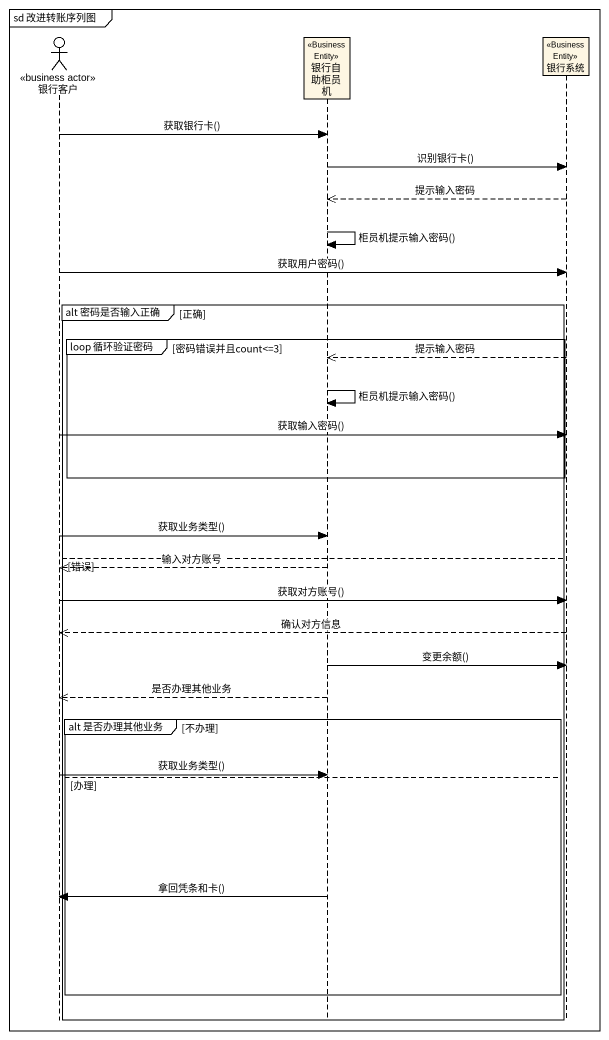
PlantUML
@startuml
mainframe sd 改进转账序列图
hide footbox
actor 银行客户 <<business actor>>
participant 银行自助柜员机 <<Business Entity>>
participant 银行系统 <<Business Entity>>

银行客户 -> 银行自助柜员机 : 获取银行卡()
银行自助柜员机 -> 银行系统 : 识别银行卡()
银行系统 -->> 银行自助柜员机 : 提示输入密码
银行自助柜员机 -> 银行自助柜员机 : 柜员机提示输入密码()
银行客户 -> 银行系统 : 获取用户密码()
group alt 密码是否输入正确 [正确]
  group loop 循环验证密码 [密码错误并且count<=3]
    银行系统 -->> 银行自助柜员机 : 提示输入密码
    银行自助柜员机 -> 银行自助柜员机 : 柜员机提示输入密码()
    银行客户 -> 银行系统 : 获取输入密码()
  end
  银行客户 -> 银行自助柜员机 : 获取业务类型()
else 错误
  银行自助柜员机 -->> 银行客户 : 输入对方账号
  银行客户 -> 银行系统 : 获取对方账号()
  银行系统 -->> 银行客户 : 确认对方信息
  银行自助柜员机 -> 银行系统 : 变更余额()
  银行自助柜员机 -->> 银行客户 : 是否办理其他业务
  group alt 是否办理其他业务 [不办理]
    银行客户 -> 银行自助柜员机 : 获取业务类型()
  else 办理
    银行自助柜员机 -> 银行客户 : 拿回凭条和卡()
  end
end
@enduml
